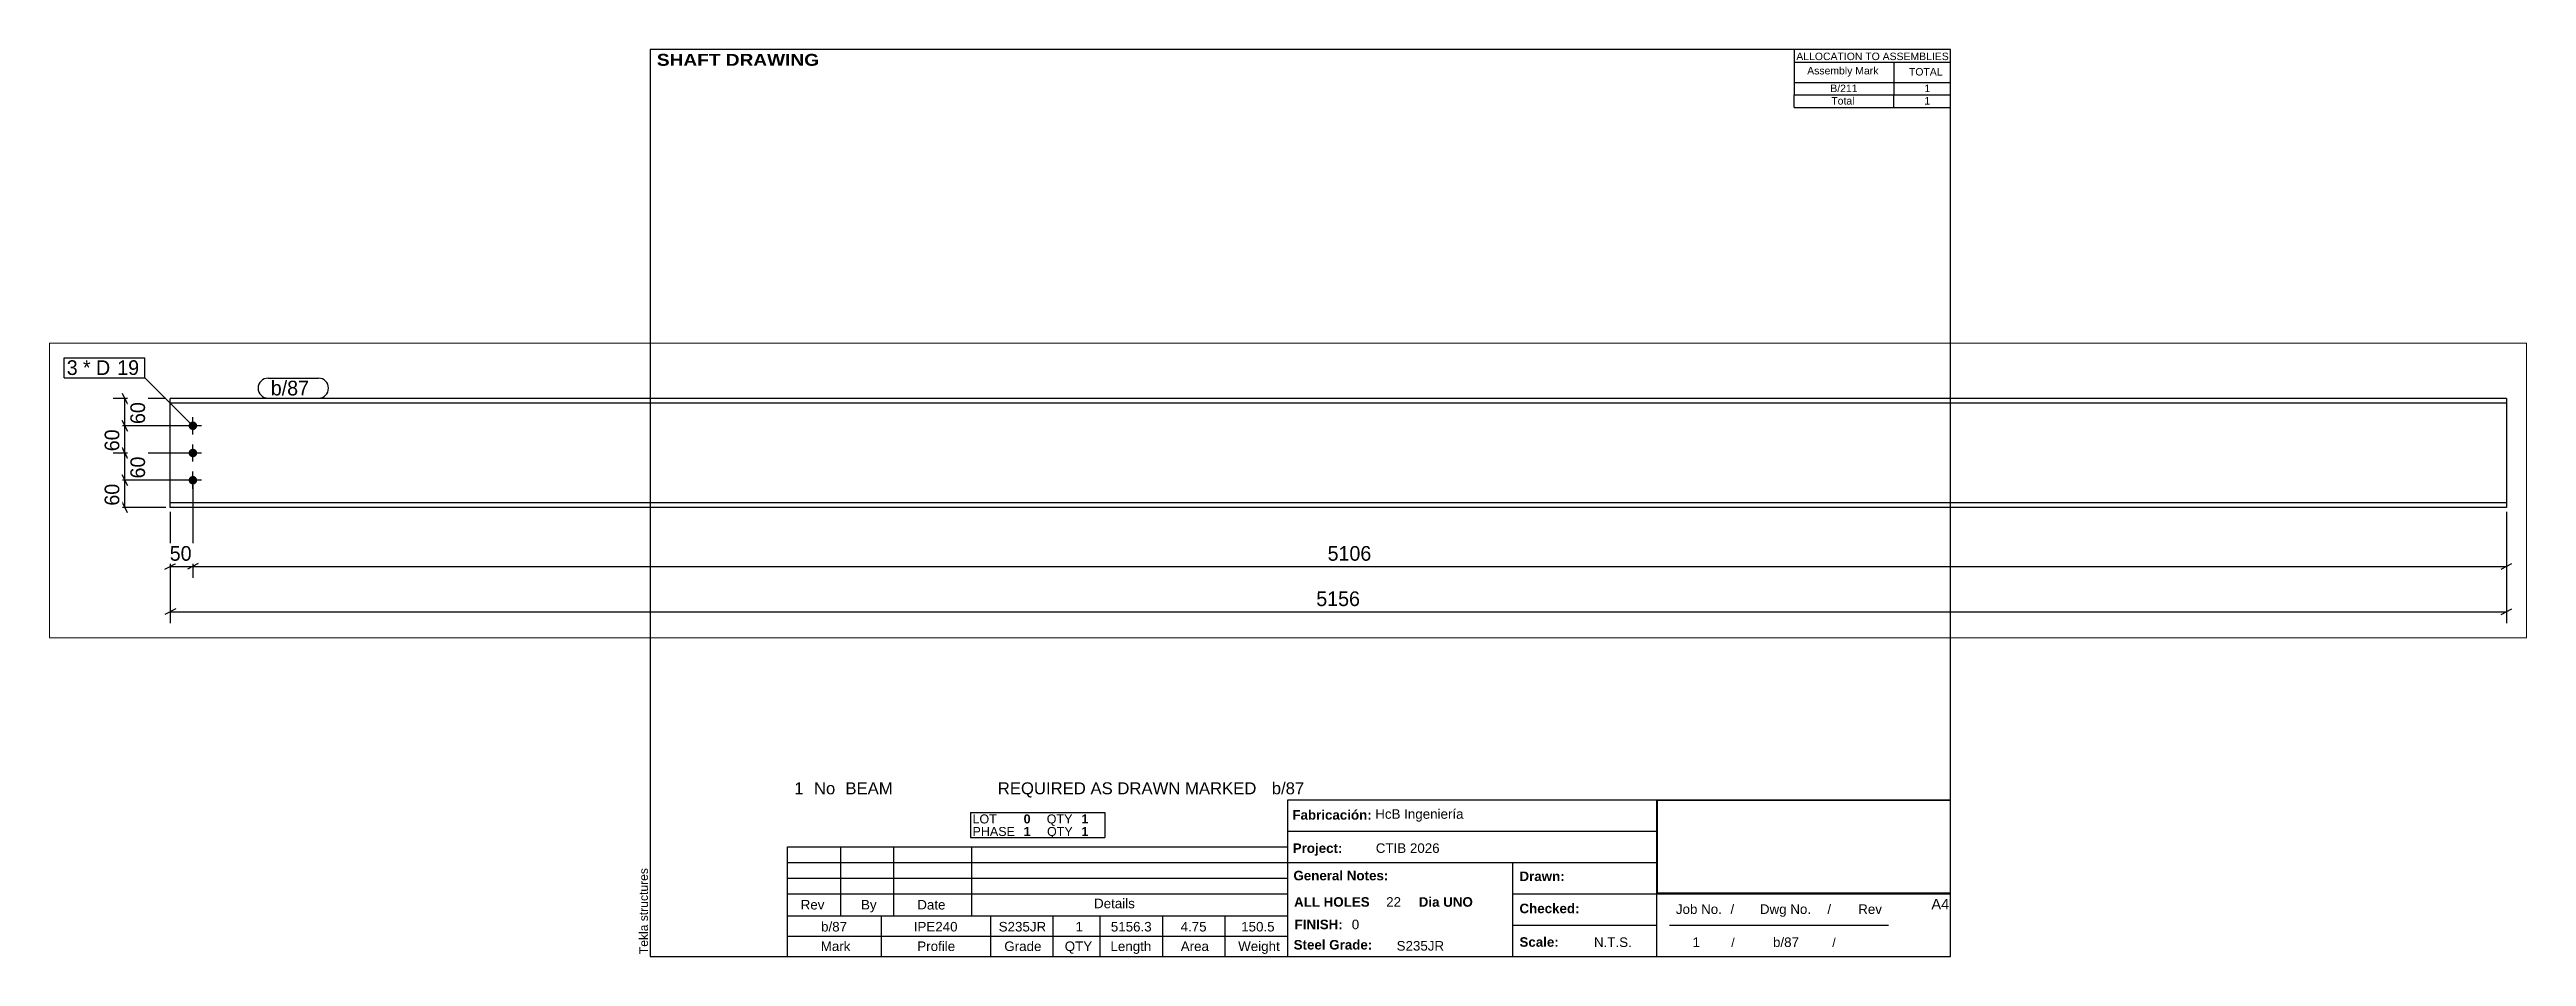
# Paper-space layout 'Layout1' of a CAD drawing. Header units: millimetres. Extents: x -128 to 419, y 5 to 205.
# The model-space entities are those that its viewports show. They can reach past a viewport. Long polylines and large blocks are cut down to what shows.
import ezdxf

# ---------------------------------------------------------------- set-up
doc = ezdxf.new("R2010")
doc.units = ezdxf.units.MM
doc.layers.add('Viewport layer', color=7, linetype='Continuous', plot=False)
doc.styles.add('Arial', font='ARIAL.TTF', dxfattribs={"height": 0.2})
doc.styles.add('Arial Black', font='ARIBLK.TTF', dxfattribs={"height": 0.2})
doc.styles.add('Arial Bold', font='ARIALBD.TTF', dxfattribs={"height": 0.2})
doc.styles.add('Comic Sans MS', font='COMIC.TTF', dxfattribs={"height": 0.2})

msp = doc.modelspace()

# ---------------------------------------------------------------- hatches: boundary and pattern name
at = {"linetype": 'Continuous'}
for points in [[(306.9, 467.6, -1), (325.9, 467.6, -1)], [(306.9, 407.6, -1), (325.9, 407.6, -1)], [(306.9, 347.6, -1), (325.9, 347.6, -1)]]:
    msp.add_hatch(color=3, dxfattribs=at).paths.add_polyline_path(points)

# ---------------------------------------------------------------- linework, layer by layer
at = {"color": 8, "linetype": 'Continuous'}
for p, q in [((256.4, 527.6), (140.8, 527.6)), ((160.4, 539.6), (172.4, 515.6)), ((166.4, 467.6), (166.4, 527.6)), ((306.4, 467.6), (140.8, 467.6)), ((172.4, 455.6), (160.4, 479.6)), ((306.4, 407.6), (138, 407.6)), ((172.4, 395.6), (160.4, 419.6)), ((306.4, 347.6), (140.8, 347.6)), ((172.4, 335.6), (160.4, 359.6)), ((316.4, 337.6), (316.4, 132)), ((316.4, 337.6), (316.4, 132)), ((256.4, 287.6), (138, 287.6)), ((172.4, 275.6), (160.4, 299.6)), ((266.4, 277.6), (266.4, 32)), ((266.4, 277.6), (266.4, 132)), ((5422.7, 277.6), (5422.7, 132)), ((5422.7, 277.6), (5422.7, 32)), ((254.4, 151.6), (278.4, 163.6)), ((266.4, 157.6), (316.4, 157.6)), ((328.4, 163.6), (304.4, 151.6)), ((328.4, 163.6), (304.4, 151.6)), ((316.4, 157.6), (5422.7, 157.6)), ((5410.7, 151.6), (5434.7, 163.6)), ((278.4, 63.6), (254.4, 51.6)), ((266.4, 57.6), (5422.7, 57.6)), ((5410.7, 51.6), (5434.7, 63.6))]:
    msp.add_line(p, q, dxfattribs=at)
at = {"color": 7, "linetype": 'Continuous'}
for p, q in [((266.4, 287.6), (266.4, 527.6)), ((5422.7, 527.6), (266.4, 527.6)), ((5422.7, 517.8), (266.4, 517.8)), ((5422.7, 527.6), (5422.7, 287.6)), ((5422.7, 297.4), (266.4, 297.4)), ((5422.7, 287.6), (266.4, 287.6))]:
    msp.add_line(p, q, dxfattribs=at)
at = {"color": 3, "linetype": 'Continuous'}
for p, q in [((335.4, 467.6), (297.4, 467.6)), ((316.4, 448.6), (316.4, 486.6)), ((335.4, 407.6), (297.4, 407.6)), ((316.4, 388.6), (316.4, 426.6)), ((335.4, 347.6), (297.4, 347.6)), ((316.4, 328.6), (316.4, 366.6))]:
    msp.add_line(p, q, dxfattribs=at)

# ---------------------------------------------------------------- wipeouts: each hides what was drawn before it
at = {"color": 0}
msp.add_wipeout([(64.1, 579.7), (64.1, 611.7), (38, 611.7), (38, 579.7)], dxfattribs=at)

# ---------------------------------------------------------------- next in the draw order: wipeouts: each hides what was drawn before it
for points in [[(64.1, 579.7), (64.1, 611.7), (38, 611.7), (38, 579.7)], [(587.7, 534.6), (587.7, 566.6), (488.4, 566.6), (488.4, 534.6)], [(217.2, 530.1), (172.4, 530.1), (172.4, 465.1), (217.2, 465.1)], [(323.9, 163.6), (323.9, 208.4), (258.9, 208.4), (258.9, 163.6)], [(2924.6, 163.6), (2924.6, 208.4), (2814.4, 208.4), (2814.4, 163.6)], [(2899.6, 63.6), (2899.6, 108.4), (2789.4, 108.4), (2789.4, 63.6)]]:
    msp.add_wipeout(points, dxfattribs=at)

# ---------------------------------------------------------------- next in the draw order: linework, layer by layer
at = {"color": 7, "linetype": 'Continuous'}
msp.add_line((32, 573.7), (32, 617.7), dxfattribs=at)
at = {"color": 8, "linetype": 'Continuous'}
for p, q in [((306.4, 467.6), (138, 467.6)), ((160.4, 479.6), (172.4, 455.6)), ((166.4, 407.6), (166.4, 467.6))]:
    msp.add_line(p, q, dxfattribs=at)

# ---------------------------------------------------------------- next in the draw order: texts
at = {"color": 3, "style": 'Comic Sans MS'}
msp.add_text('60', height=32.38, rotation=90.0002, dxfattribs=at).set_placement((210.8, 471.5))
for s, p in [('50', (265.3, 170)), ('5106', (2820.8, 170)), ('5156', (2795.8, 70))]:
    msp.add_text(s, height=32.38, dxfattribs=at).set_placement(p)

# ---------------------------------------------------------------- next in the draw order: wipeouts: each hides what was drawn before it
at = {"color": 0}
for points in [[(139.9, 579.7), (139.9, 611.7), (73.7, 611.7), (73.7, 579.7)], [(587.7, 534.6), (587.7, 566.6), (488.4, 566.6), (488.4, 534.6)]]:
    msp.add_wipeout(points, dxfattribs=at)

# ---------------------------------------------------------------- next in the draw order: linework, layer by layer
at = {"color": 7, "linetype": 'Continuous'}
for p, q in [((482.4, 572.6), (593.7, 572.6)), ((482.4, 528.6), (593.7, 528.6))]:
    msp.add_line(p, q, dxfattribs=at)
for centre, start, end in [((482.4, 550.6), 90, 270), ((593.7, 550.6), 270, 90)]:
    msp.add_arc(centre, 22, start, end, dxfattribs=at)

# ---------------------------------------------------------------- next in the draw order: texts
at = {"color": 3, "style": 'Comic Sans MS'}
msp.add_text('b/87', height=32.38, dxfattribs=at).set_placement((488.4, 534.6))

# ---------------------------------------------------------------- next in the draw order: wipeouts: each hides what was drawn before it
at = {"color": 0}
for points in [[(139.9, 579.7), (139.9, 611.7), (73.7, 611.7), (73.7, 579.7)], [(160.4, 470.1), (115.6, 470.1), (115.6, 405.1), (160.4, 405.1)]]:
    msp.add_wipeout(points, dxfattribs=at)

# ---------------------------------------------------------------- next in the draw order: linework, layer by layer
at = {"color": 8, "linetype": 'Continuous'}
for p, q in [((306.4, 407.6), (140.8, 407.6)), ((160.4, 419.6), (172.4, 395.6)), ((166.4, 347.6), (166.4, 407.6))]:
    msp.add_line(p, q, dxfattribs=at)

# ---------------------------------------------------------------- next in the draw order: texts
at = {"color": 3, "style": 'Comic Sans MS'}
msp.add_text('3', height=32.4, dxfattribs=at).set_placement((38, 579.7))
msp.add_text('60', height=32.38, rotation=90.0002, dxfattribs=at).set_placement((154, 411.5))

# ---------------------------------------------------------------- next in the draw order: wipeouts: each hides what was drawn before it
at = {"color": 0}
msp.add_wipeout([(194.7, 579.7), (194.7, 611.7), (149.5, 611.7), (149.5, 579.7)], dxfattribs=at)

# ---------------------------------------------------------------- next in the draw order: wipeouts: each hides what was drawn before it
for points in [[(194.7, 579.7), (194.7, 611.7), (149.5, 611.7), (149.5, 579.7)], [(217.2, 410.1), (172.4, 410.1), (172.4, 345.1), (217.2, 345.1)]]:
    msp.add_wipeout(points, dxfattribs=at)

# ---------------------------------------------------------------- next in the draw order: linework, layer by layer
at = {"color": 7, "linetype": 'Continuous'}
for p, q in [((32, 617.7), (210.3, 617.7)), ((210.3, 573.7), (210.3, 617.7)), ((32, 573.7), (210.3, 573.7)), ((316.4, 467.6), (210.3, 573.7))]:
    msp.add_line(p, q, dxfattribs=at)
at = {"color": 8, "linetype": 'Continuous'}
for p, q in [((306.4, 347.6), (138, 347.6)), ((160.4, 359.6), (172.4, 335.6)), ((166.4, 287.6), (166.4, 347.6))]:
    msp.add_line(p, q, dxfattribs=at)

# ---------------------------------------------------------------- next in the draw order: texts
at = {"color": 3, "style": 'Comic Sans MS'}
for s, p in [('* D', (73.7, 579.7)), ('19', (149.5, 579.7))]:
    msp.add_text(s, height=32.38, dxfattribs=at).set_placement(p)
msp.add_text('60', height=32.38, rotation=90.0002, dxfattribs=at).set_placement((210.8, 351.5))

# ---------------------------------------------------------------- next in the draw order: wipeouts: each hides what was drawn before it
at = {"color": 0}
msp.add_wipeout([(160.4, 350.1), (115.6, 350.1), (115.6, 285.1), (160.4, 285.1)], dxfattribs=at)

# ---------------------------------------------------------------- next in the draw order: texts
at = {"color": 3, "style": 'Comic Sans MS'}
msp.add_text('60', height=32.38, rotation=90.0002, dxfattribs=at).set_placement((154, 291.5))

psp = doc.layouts.get("Layout1")

# ---------------------------------------------------------------- linework, layer by layer
at = {"color": 5, "linetype": 'Continuous'}
for p, q in [((292, 205), (5, 205)), ((5, 205), (5, 5)), ((292, 5), (292, 205)), ((5, 5), (292, 5))]:
    psp.add_line(p, q, dxfattribs=at)
at = {"color": 7, "linetype": 'Continuous'}
for p, q in [((257.51, 205), (257.51, 197.75)), ((257.51, 197.75), (257.51, 195)), ((257.57, 202.24), (292, 202.24)), ((257.57, 197.75), (292, 197.75)), ((279.49, 202.24), (279.49, 197.75)), ((279.49, 197.75), (279.49, 195)), ((257.51, 192.23), (257.51, 194.99)), ((257.51, 192.23), (292, 192.23)), ((257.54, 194.99), (292, 194.99)), ((279.49, 192.23), (279.49, 194.99)), ((145.72, 5), (145.72, 39.5)), ((145.75, 39.5), (292, 39.5)), ((227.14, 5), (227.14, 39.5)), ((75.68, 36.74), (105.35, 36.74)), ((75.68, 36.74), (75.68, 33.98)), ((75.68, 33.98), (75.68, 31.22)), ((105.35, 36.74), (105.35, 33.98)), ((105.35, 33.98), (105.35, 31.22)), ((35.31, 13.97), (35.31, 29.15)), ((35.31, 29.15), (145.71, 29.15)), ((47.04, 13.97), (47.04, 29.15)), ((58.77, 13.97), (58.77, 29.15)), ((75.68, 31.22), (105.35, 31.22)), ((76.02, 13.97), (76.02, 29.15)), ((145.71, 13.97), (145.71, 29.15)), ((145.72, 32.6), (227.14, 32.6)), ((35.31, 25.7), (145.71, 25.7)), ((35.31, 22.25), (145.71, 22.25)), ((145.72, 25.7), (227.14, 25.7)), ((195.4, 5), (195.4, 25.7)), ((35.31, 18.8), (145.71, 18.8)), ((195.4, 18.8), (292, 18.8)), ((35.31, 13.96), (145.71, 13.97)), ((35.31, 9.49), (35.31, 13.96)), ((56.01, 9.49), (56.01, 13.97)), ((80.16, 9.49), (80.16, 13.97)), ((93.96, 9.49), (93.96, 13.97)), ((104.31, 9.49), (104.31, 13.97)), ((118.11, 9.49), (118.11, 13.97)), ((131.91, 9.49), (131.91, 13.97)), ((195.4, 11.9), (227.14, 11.9)), ((229.99, 11.92), (278.29, 11.92)), ((35.31, 9.48), (145.72, 9.49)), ((35.31, 5), (35.31, 9.48)), ((56.01, 5), (56.01, 9.48)), ((80.16, 5), (80.16, 9.48)), ((93.96, 5), (93.96, 9.48)), ((104.31, 5), (104.31, 9.48)), ((118.11, 5), (118.11, 9.48)), ((131.91, 5), (131.91, 9.48))]:
    psp.add_line(p, q, dxfattribs=at)
at = {"color": 2, "linetype": 'Continuous'}
for p, q in [((227.28, 39.46), (291.86, 39.46)), ((227.29, 19.02), (227.29, 39.46)), ((291.96, 19.03), (291.96, 39.47)), ((227.28, 19.03), (291.86, 19.03))]:
    psp.add_line(p, q, dxfattribs=at)

# ---------------------------------------------------------------- texts
at = {"color": 7}
for s, height, style, p in [(' SHAFT DRAWING', 2.6342, 'Arial Black', (5.3, 201.42)), ('ALLOCATION TO ASSEMBLIES', 1.6475, 'Arial', (257.95, 202.68)), ('Assembly Mark', 1.6475, 'Arial', (260.35, 199.52)), ('TOTAL', 1.648, 'Arial', (282.81, 199.28)), ('1', 2.64, 'Arial', (36.8, 40.76)), ('No', 2.636, 'Arial', (41.13, 40.76)), ('BEAM', 2.636, 'Arial', (48.08, 40.76)), ('REQUIRED AS DRAWN MARKED', 2.636, 'Arial', (81.71, 40.76)), ('b/87', 2.636, 'Arial', (142.18, 40.76)), ('b/87', 2.109, 'Arial', (42.71, 10.5)), ('IPE240', 2.109, 'Arial', (63.17, 10.5)), ('S235JR', 2.109, 'Arial', (81.91, 10.5)), ('1', 2.11, 'Arial', (98.86, 10.5)), ('5156.3', 2.109, 'Arial', (106.66, 10.5)), ('4.75', 2.109, 'Arial', (122.06, 10.5)), ('150.5', 2.109, 'Arial', (135.43, 10.5)), ('FINISH:', 2.107, 'Arial Bold', (147.22, 11)), ('0', 2.11, 'Arial', (159.84, 11))]:
    psp.add_text(s, height=height, dxfattribs=dict(at, style=style)).set_placement(p)
at = {"color": 7, "linetype": 'Continuous'}
for s, height, style, p in [('B/211', 1.648, 'Arial', (265.45, 195.63)), ('1', 1.65, 'Arial', (286.23, 195.63)), ('Total', 1.648, 'Arial', (265.67, 192.88)), ('1', 1.65, 'Arial', (286.21, 192.88)), ('LOT', 1.977, 'Arial', (76.13, 34.33)), ('PHASE', 1.977, 'Arial', (76.13, 31.57)), ('0', 1.98, 'Arial Bold', (87.41, 34.33)), ('1', 1.98, 'Arial Bold', (87.41, 31.57)), ('QTY', 1.977, 'Arial', (92.51, 34.33)), ('QTY', 1.977, 'Arial', (92.58, 31.57)), ('1', 1.98, 'Arial Bold', (100.18, 34.33)), ('1', 1.98, 'Arial Bold', (100.18, 31.57)), ('Fabricación:', 2.1074, 'Arial Bold', (146.73, 35.16)), ('HcB Ingeniería', 2.1088, 'Arial', (165.02, 35.36)), ('Project:', 2.107, 'Arial Bold', (146.81, 27.83)), ('CTIB 2026', 2.109, 'Arial', (165.14, 27.83)), ('General Notes:', 2.1074, 'Arial Bold', (146.96, 21.78)), ('Drawn:', 2.107, 'Arial Bold', (196.85, 21.62)), ('Rev', 2.109, 'Arial', (38.21, 15.35)), ('By', 2.109, 'Arial', (51.53, 15.35)), ('Date', 2.109, 'Arial', (63.94, 15.35)), ('Details', 2.109, 'Arial', (102.96, 15.63)), ('ALL HOLES', 2.107, 'Arial Bold', (147.1, 15.96)), ('22', 2.109, 'Arial', (167.43, 15.96)), ('Dia UNO', 2.107, 'Arial Bold', (174.62, 15.96)), ('Checked:', 2.107, 'Arial Bold', (196.85, 14.53)), ('Job No.', 2.109, 'Arial', (231.37, 14.37)), ('/', 2.11, 'Arial', (243.42, 14.37)), ('Dwg No.', 2.109, 'Arial', (249.91, 14.37)), ('/', 2.11, 'Arial', (264.81, 14.37)), ('Rev', 2.109, 'Arial', (271.61, 14.37)), ('A4', 2.307, 'Arial', (287.76, 15.38)), ('Mark', 2.109, 'Arial', (42.64, 6.19)), ('Profile', 2.109, 'Arial', (63.95, 6.19)), ('Grade', 2.109, 'Arial', (83.16, 6.19)), ('QTY', 2.109, 'Arial', (96.49, 6.19)), ('Length', 2.109, 'Arial', (106.58, 6.19)), ('Area', 2.109, 'Arial', (122.09, 6.19)), ('Weight', 2.109, 'Arial', (134.77, 6.19)), ('Steel Grade:', 2.1074, 'Arial Bold', (147.01, 6.52)), ('S235JR', 2.109, 'Arial', (169.74, 6.28)), ('Scale:', 2.107, 'Arial Bold', (196.85, 7.13)), ('N.T.S.', 2.109, 'Arial', (213.29, 7.08)), ('1', 2.11, 'Arial', (235.04, 7.08)), ('/', 1.98, 'Arial', (243.58, 7.08)), ('b/87', 2.109, 'Arial', (252.8, 7.08)), ('/', 1.98, 'Arial', (265.88, 7.08))]:
    psp.add_text(s, height=height, dxfattribs=dict(at, style=style)).set_placement(p)
at = {"color": 174, "linetype": 'Continuous', "style": 'Arial'}
psp.add_text('Tekla structures', height=1.9102, rotation=90, dxfattribs=at).set_placement((4.5, 5.5))

# ---------------------------------------------------------------- viewports
at = {"layer": 'Viewport layer', "view_target_point": (2733.33, 324.83)}
psp.add_viewport(center=(145.76, 107.75), size=(546.67, 64.9665), view_center_point=(0, 0), view_height=649.665, dxfattribs=at)

doc.saveas('drawing.dxf')
